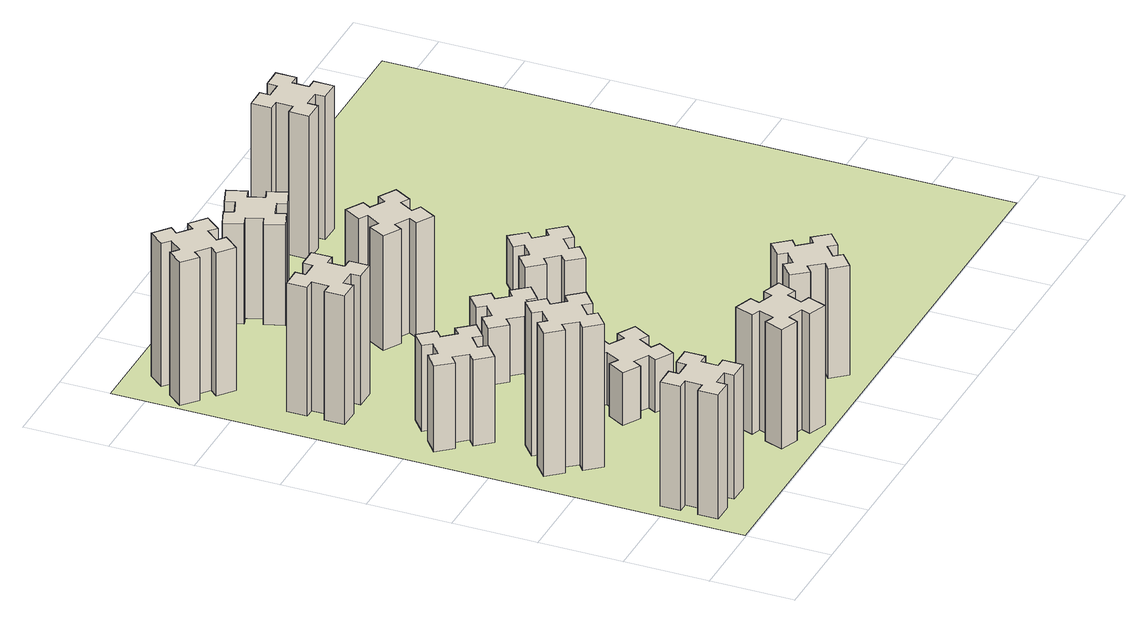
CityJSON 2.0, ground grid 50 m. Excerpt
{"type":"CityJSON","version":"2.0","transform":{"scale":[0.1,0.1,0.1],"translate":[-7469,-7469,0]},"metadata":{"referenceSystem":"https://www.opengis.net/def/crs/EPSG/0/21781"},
"CityObjects":{
"building1":{"type":"Building","attributes":{"class":"1000","function":"1000","usage":"1000","yearOfConstruction":2016,"roofType":"1000","measuredHeight":78,"storeysAboveGround":30,"storeysBelowGround":0},"geometry":[{"type":"Solid","lod":"1","boundaries":[[[[0,1,2,3,4,5,6,7,8,9,10,11,12,13,14,15,16,17,18,19]],[[17,16,20,21]],[[16,15,22,20]],[[15,14,23,22]],[[14,13,24,23]],[[13,12,25,24]],[[12,11,26,25]],[[11,10,27,26]],[[10,9,28,27]],[[9,8,29,28]],[[8,7,30,29]],[[7,6,31,30]],[[6,5,32,31]],[[5,4,33,32]],[[4,3,34,33]],[[3,2,35,34]],[[2,1,36,35]],[[1,0,37,36]],[[0,19,38,37]],[[19,18,39,38]],[[18,17,21,39]],[[24,25,26,27,28,29,30,31,32,33,34,35,36,37,38,39,21,20,22,23]]]]}]},
"building2":{"type":"Building","attributes":{"class":"1000","function":"1000","usage":"1000","yearOfConstruction":2016,"roofType":"1000","measuredHeight":90,"storeysAboveGround":30,"storeysBelowGround":0},"geometry":[{"type":"Solid","lod":"1","boundaries":[[[[40,41,42,43,44,45,46,47,48,49,50,51,52,53,54,55,56,57,58,59]],[[57,56,60,61]],[[56,55,62,60]],[[55,54,63,62]],[[54,53,64,63]],[[53,52,65,64]],[[52,51,66,65]],[[51,50,67,66]],[[50,49,68,67]],[[49,48,69,68]],[[48,47,70,69]],[[47,46,71,70]],[[46,45,72,71]],[[45,44,73,72]],[[44,43,74,73]],[[43,42,75,74]],[[42,41,76,75]],[[41,40,77,76]],[[40,59,78,77]],[[59,58,79,78]],[[58,57,61,79]],[[64,65,66,67,68,69,70,71,72,73,74,75,76,77,78,79,61,60,62,63]]]]}]},
"building3":{"type":"Building","attributes":{"class":"1000","function":"1000","usage":"1000","yearOfConstruction":2016,"roofType":"1000","measuredHeight":54,"storeysAboveGround":30,"storeysBelowGround":0},"geometry":[{"type":"Solid","lod":"1","boundaries":[[[[80,81,82,83,84,85,86,87,88,89,90,91,92,93,94,95,96,97,98,99]],[[97,96,100,101]],[[96,95,102,100]],[[95,94,103,102]],[[94,93,104,103]],[[93,92,105,104]],[[92,91,106,105]],[[91,90,107,106]],[[90,89,108,107]],[[89,88,109,108]],[[88,87,110,109]],[[87,86,111,110]],[[86,85,112,111]],[[85,84,113,112]],[[84,83,114,113]],[[83,82,115,114]],[[82,81,116,115]],[[81,80,117,116]],[[80,99,118,117]],[[99,98,119,118]],[[98,97,101,119]],[[104,105,106,107,108,109,110,111,112,113,114,115,116,117,118,119,101,100,102,103]]]]}]},
"building4":{"type":"Building","attributes":{"class":"1000","function":"1000","usage":"1000","yearOfConstruction":2016,"roofType":"1000","measuredHeight":81,"storeysAboveGround":30,"storeysBelowGround":0},"geometry":[{"type":"Solid","lod":"1","boundaries":[[[[120,121,122,123,124,125,126,127,128,129,130,131,132,133,134,135,136,137,138,139]],[[137,136,140,141]],[[136,135,142,140]],[[135,134,143,142]],[[134,133,144,143]],[[133,132,145,144]],[[132,131,146,145]],[[131,130,147,146]],[[130,129,148,147]],[[129,128,149,148]],[[128,127,150,149]],[[127,126,151,150]],[[126,125,152,151]],[[125,124,153,152]],[[124,123,154,153]],[[123,122,155,154]],[[122,121,156,155]],[[121,120,157,156]],[[120,139,158,157]],[[139,138,159,158]],[[138,137,141,159]],[[144,145,146,147,148,149,150,151,152,153,154,155,156,157,158,159,141,140,142,143]]]]}]},
"building5":{"type":"Building","attributes":{"class":"1000","function":"1000","usage":"1000","yearOfConstruction":2016,"roofType":"1000","measuredHeight":75,"storeysAboveGround":30,"storeysBelowGround":0},"geometry":[{"type":"Solid","lod":"1","boundaries":[[[[160,161,162,163,164,165,166,167,168,169,170,171,172,173,174,175,176,177,178,179]],[[177,176,180,181]],[[176,175,182,180]],[[175,174,183,182]],[[174,173,184,183]],[[173,172,185,184]],[[172,171,186,185]],[[171,170,187,186]],[[170,169,188,187]],[[169,168,189,188]],[[168,167,190,189]],[[167,166,191,190]],[[166,165,192,191]],[[165,164,193,192]],[[164,163,194,193]],[[163,162,195,194]],[[162,161,196,195]],[[161,160,197,196]],[[160,179,198,197]],[[179,178,199,198]],[[178,177,181,199]],[[184,185,186,187,188,189,190,191,192,193,194,195,196,197,198,199,181,180,182,183]]]]}]},
"building6":{"type":"Building","attributes":{"class":"1000","function":"1000","usage":"1000","yearOfConstruction":2016,"roofType":"1000","measuredHeight":90,"storeysAboveGround":30,"storeysBelowGround":0},"geometry":[{"type":"Solid","lod":"1","boundaries":[[[[200,201,202,203,204,205,206,207,208,209,210,211,212,213,214,215,216,217,218,219]],[[217,216,220,221]],[[216,215,222,220]],[[215,214,223,222]],[[214,213,224,223]],[[213,212,225,224]],[[212,211,226,225]],[[211,210,227,226]],[[210,209,228,227]],[[209,208,229,228]],[[208,207,230,229]],[[207,206,231,230]],[[206,205,232,231]],[[205,204,233,232]],[[204,203,234,233]],[[203,202,235,234]],[[202,201,236,235]],[[201,200,237,236]],[[200,219,238,237]],[[219,218,239,238]],[[218,217,221,239]],[[224,225,226,227,228,229,230,231,232,233,234,235,236,237,238,239,221,220,222,223]]]]}]},
"building7":{"type":"Building","attributes":{"class":"1000","function":"1000","usage":"1000","yearOfConstruction":2016,"roofType":"1000","measuredHeight":33,"storeysAboveGround":30,"storeysBelowGround":0},"geometry":[{"type":"Solid","lod":"1","boundaries":[[[[240,241,242,243,244,245,246,247,248,249,250,251,252,253,254,255,256,257,258,259]],[[257,256,260,261]],[[256,255,262,260]],[[255,254,263,262]],[[254,253,264,263]],[[253,252,265,264]],[[252,251,266,265]],[[251,250,267,266]],[[250,249,268,267]],[[249,248,269,268]],[[248,247,270,269]],[[247,246,271,270]],[[246,245,272,271]],[[245,244,273,272]],[[244,243,274,273]],[[243,242,275,274]],[[242,241,276,275]],[[241,240,277,276]],[[240,259,278,277]],[[259,258,279,278]],[[258,257,261,279]],[[264,265,266,267,268,269,270,271,272,273,274,275,276,277,278,279,261,260,262,263]]]]}]},
"building8":{"type":"Building","attributes":{"class":"1000","function":"1000","usage":"1000","yearOfConstruction":2016,"roofType":"1000","measuredHeight":36,"storeysAboveGround":30,"storeysBelowGround":0},"geometry":[{"type":"Solid","lod":"1","boundaries":[[[[280,281,282,283,284,285,286,287,288,289,290,291,292,293,294,295,296,297,298,299]],[[297,296,300,301]],[[296,295,302,300]],[[295,294,303,302]],[[294,293,304,303]],[[293,292,305,304]],[[292,291,306,305]],[[291,290,307,306]],[[290,289,308,307]],[[289,288,309,308]],[[288,287,310,309]],[[287,286,311,310]],[[286,285,312,311]],[[285,284,313,312]],[[284,283,314,313]],[[283,282,315,314]],[[282,281,316,315]],[[281,280,317,316]],[[280,299,318,317]],[[299,298,319,318]],[[298,297,301,319]],[[304,305,306,307,308,309,310,311,312,313,314,315,316,317,318,319,301,300,302,303]]]]}]},
"building9":{"type":"Building","attributes":{"class":"1000","function":"1000","usage":"1000","yearOfConstruction":2016,"roofType":"1000","measuredHeight":69,"storeysAboveGround":30,"storeysBelowGround":0},"geometry":[{"type":"Solid","lod":"1","boundaries":[[[[320,321,322,323,324,325,326,327,328,329,330,331,332,333,334,335,336,337,338,339]],[[337,336,340,341]],[[336,335,342,340]],[[335,334,343,342]],[[334,333,344,343]],[[333,332,345,344]],[[332,331,346,345]],[[331,330,347,346]],[[330,329,348,347]],[[329,328,349,348]],[[328,327,350,349]],[[327,326,351,350]],[[326,325,352,351]],[[325,324,353,352]],[[324,323,354,353]],[[323,322,355,354]],[[322,321,356,355]],[[321,320,357,356]],[[320,339,358,357]],[[339,338,359,358]],[[338,337,341,359]],[[344,345,346,347,348,349,350,351,352,353,354,355,356,357,358,359,341,340,342,343]]]]}]},
"building10":{"type":"Building","attributes":{"class":"1000","function":"1000","usage":"1000","yearOfConstruction":2016,"roofType":"1000","measuredHeight":72,"storeysAboveGround":30,"storeysBelowGround":0},"geometry":[{"type":"Solid","lod":"1","boundaries":[[[[360,361,362,363,364,365,366,367,368,369,370,371,372,373,374,375,376,377,378,379]],[[377,376,380,381]],[[376,375,382,380]],[[375,374,383,382]],[[374,373,384,383]],[[373,372,385,384]],[[372,371,386,385]],[[371,370,387,386]],[[370,369,388,387]],[[369,368,389,388]],[[368,367,390,389]],[[367,366,391,390]],[[366,365,392,391]],[[365,364,393,392]],[[364,363,394,393]],[[363,362,395,394]],[[362,361,396,395]],[[361,360,397,396]],[[360,379,398,397]],[[379,378,399,398]],[[378,377,381,399]],[[384,385,386,387,388,389,390,391,392,393,394,395,396,397,398,399,381,380,382,383]]]]}]},
"building11":{"type":"Building","attributes":{"class":"1000","function":"1000","usage":"1000","yearOfConstruction":2016,"roofType":"1000","measuredHeight":63,"storeysAboveGround":30,"storeysBelowGround":0},"geometry":[{"type":"Solid","lod":"1","boundaries":[[[[400,401,402,403,404,405,406,407,408,409,410,411,412,413,414,415,416,417,418,419]],[[417,416,420,421]],[[416,415,422,420]],[[415,414,423,422]],[[414,413,424,423]],[[413,412,425,424]],[[412,411,426,425]],[[411,410,427,426]],[[410,409,428,427]],[[409,408,429,428]],[[408,407,430,429]],[[407,406,431,430]],[[406,405,432,431]],[[405,404,433,432]],[[404,403,434,433]],[[403,402,435,434]],[[402,401,436,435]],[[401,400,437,436]],[[400,419,438,437]],[[419,418,439,438]],[[418,417,421,439]],[[424,425,426,427,428,429,430,431,432,433,434,435,436,437,438,439,421,420,422,423]]]]}]},
"building12":{"type":"Building","attributes":{"class":"1000","function":"1000","usage":"1000","yearOfConstruction":2016,"roofType":"1000","measuredHeight":30,"storeysAboveGround":30,"storeysBelowGround":0},"geometry":[{"type":"Solid","lod":"1","boundaries":[[[[440,441,442,443,444,445,446,447,448,449,450,451,452,453,454,455,456,457,458,459]],[[457,456,460,461]],[[456,455,462,460]],[[455,454,463,462]],[[454,453,464,463]],[[453,452,465,464]],[[452,451,466,465]],[[451,450,467,466]],[[450,449,468,467]],[[449,448,469,468]],[[448,447,470,469]],[[447,446,471,470]],[[446,445,472,471]],[[445,444,473,472]],[[444,443,474,473]],[[443,442,475,474]],[[442,441,476,475]],[[441,440,477,476]],[[440,459,478,477]],[[459,458,479,478]],[[458,457,461,479]],[[464,465,466,467,468,469,470,471,472,473,474,475,476,477,478,479,461,460,462,463]]]]}]},
"building13":{"type":"Building","attributes":{"class":"1000","function":"1000","usage":"1000","yearOfConstruction":2016,"roofType":"1000","measuredHeight":90,"storeysAboveGround":30,"storeysBelowGround":0},"geometry":[{"type":"Solid","lod":"1","boundaries":[[[[480,481,482,483,484,485,486,487,488,489,490,491,492,493,494,495,496,497,498,499]],[[497,496,500,501]],[[496,495,502,500]],[[495,494,503,502]],[[494,493,504,503]],[[493,492,505,504]],[[492,491,506,505]],[[491,490,507,506]],[[490,489,508,507]],[[489,488,509,508]],[[488,487,510,509]],[[487,486,511,510]],[[486,485,512,511]],[[485,484,513,512]],[[484,483,514,513]],[[483,482,515,514]],[[482,481,516,515]],[[481,480,517,516]],[[480,499,518,517]],[[499,498,519,518]],[[498,497,501,519]],[[504,505,506,507,508,509,510,511,512,513,514,515,516,517,518,519,501,500,502,503]]]]}]},
"landuse1":{"type":"LandUse","attributes":{"name":"plot1","function":"1010"},"geometry":[{"type":"MultiSurface","lod":"1","boundaries":[[[520,521,522,523]]]}]}
},
"vertices":[
[165,425,0],[165,325,0],[105,325,0],[105,205,0],[225,205,0],[225,265,0],[325,265,0],[325,205,0],[445,205,0],[445,325,0],[385,325,0],[385,425,0],[445,425,0],[445,545,0],[325,545,0],[325,485,0],[225,485,0],[225,545,0],[105,545,0],[105,425,0],[225,485,780],[225,545,780],[325,485,780],[325,545,780],[445,545,780],[445,425,780],[385,425,780],[385,325,780],[445,325,780],[445,205,780],[325,205,780],[325,265,780],[225,265,780],[225,205,780],[105,205,780],[105,325,780],[165,325,780],[165,425,780],[105,425,780],[105,545,780],
[492,1248,0],[427,1324,0],[473,1363,0],[396,1455,0],[304,1378,0],[343,1332,0],[266,1267,0],[228,1313,0],[136,1236,0],[213,1144,0],[259,1183,0],[323,1106,0],[277,1068,0],[354,976,0],[446,1053,0],[408,1099,0],[484,1163,0],[523,1117,0],[615,1194,0],[538,1286,0],[484,1163,900],[523,1117,900],[408,1099,900],[446,1053,900],[354,976,900],[277,1068,900],[323,1106,900],[259,1183,900],[213,1144,900],[136,1236,900],[228,1313,900],[266,1267,900],[343,1332,900],[304,1378,900],[396,1455,900],[473,1363,900],[427,1324,900],[492,1248,900],[538,1286,900],[615,1194,900],
[492,1888,0],[427,1964,0],[473,2003,0],[396,2095,0],[304,2018,0],[343,1972,0],[266,1907,0],[228,1953,0],[136,1876,0],[213,1784,0],[259,1823,0],[323,1746,0],[277,1708,0],[354,1616,0],[446,1693,0],[408,1739,0],[484,1803,0],[523,1757,0],[615,1834,0],[538,1926,0],[484,1803,540],[523,1757,540],[408,1739,540],[446,1693,540],[354,1616,540],[277,1708,540],[323,1746,540],[259,1823,540],[213,1784,540],[136,1876,540],[228,1953,540],[266,1907,540],[343,1972,540],[304,2018,540],[396,2095,540],[473,2003,540],[427,1964,540],[492,1888,540],[538,1926,540],[615,1834,540],
[485,2545,0],[485,2645,0],[545,2645,0],[545,2765,0],[425,2765,0],[425,2705,0],[325,2705,0],[325,2765,0],[205,2765,0],[205,2645,0],[265,2645,0],[265,2545,0],[205,2545,0],[205,2425,0],[325,2425,0],[325,2485,0],[425,2485,0],[425,2425,0],[545,2425,0],[545,2545,0],[425,2485,810],[425,2425,810],[325,2485,810],[325,2425,810],[205,2425,810],[205,2545,810],[265,2545,810],[265,2645,810],[205,2645,810],[205,2765,810],[325,2765,810],[325,2705,810],[425,2705,810],[425,2765,810],[545,2765,810],[545,2645,810],[485,2645,810],[485,2545,810],[545,2545,810],[545,2425,810],
[1029,360,0],[995,266,0],[939,287,0],[897,174,0],[1010,133,0],[1031,189,0],[1125,155,0],[1104,99,0],[1217,57,0],[1258,170,0],[1202,191,0],[1236,285,0],[1292,264,0],[1333,377,0],[1220,418,0],[1200,362,0],[1106,396,0],[1127,452,0],[1014,493,0],[973,380,0],[1106,396,750],[1127,452,750],[1200,362,750],[1220,418,750],[1333,377,750],[1292,264,750],[1236,285,750],[1202,191,750],[1258,170,750],[1217,57,750],[1104,99,750],[1125,155,750],[1031,189,750],[1010,133,750],[897,174,750],[939,287,750],[995,266,750],[1029,360,750],[973,380,750],[1014,493,750],
[384,3387,0],[308,3452,0],[346,3498,0],[254,3575,0],[177,3483,0],[223,3444,0],[159,3368,0],[113,3406,0],[36,3314,0],[128,3237,0],[166,3283,0],[243,3219,0],[204,3173,0],[296,3096,0],[373,3188,0],[327,3226,0],[392,3303,0],[438,3264,0],[515,3356,0],[423,3433,0],[392,3303,900],[438,3264,900],[327,3226,900],[373,3188,900],[296,3096,900],[204,3173,900],[243,3219,900],[166,3283,900],[128,3237,900],[36,3314,900],[113,3406,900],[159,3368,900],[223,3444,900],[177,3483,900],[254,3575,900],[346,3498,900],[308,3452,900],[384,3387,900],[423,3433,900],[515,3356,900],
[1086,1017,0],[1136,1104,0],[1188,1074,0],[1248,1178,0],[1144,1238,0],[1114,1186,0],[1027,1236,0],[1057,1288,0],[953,1348,0],[893,1244,0],[945,1214,0],[895,1127,0],[843,1157,0],[783,1053,0],[887,993,0],[917,1045,0],[1004,995,0],[974,943,0],[1078,883,0],[1138,987,0],[1004,995,330],[974,943,330],[917,1045,330],[887,993,330],[783,1053,330],[843,1157,330],[895,1127,330],[945,1214,330],[893,1244,330],[953,1348,330],[1057,1288,330],[1027,1236,330],[1114,1186,330],[1144,1238,330],[1248,1178,330],[1188,1074,330],[1136,1104,330],[1086,1017,330],[1138,987,330],[1078,883,330],
[1083,1972,0],[1006,1907,0],[968,1953,0],[876,1876,0],[953,1784,0],[999,1823,0],[1063,1746,0],[1017,1708,0],[1094,1616,0],[1186,1693,0],[1148,1739,0],[1224,1803,0],[1263,1757,0],[1355,1834,0],[1278,1926,0],[1232,1888,0],[1167,1964,0],[1213,2003,0],[1136,2095,0],[1044,2018,0],[1167,1964,360],[1213,2003,360],[1232,1888,360],[1278,1926,360],[1355,1834,360],[1263,1757,360],[1224,1803,360],[1148,1739,360],[1186,1693,360],[1094,1616,360],[1017,1708,360],[1063,1746,360],[999,1823,360],[953,1784,360],[876,1876,360],[968,1953,360],[1006,1907,360],[1083,1972,360],[1044,2018,360],[1136,2095,360],
[1639,343,0],[1703,266,0],[1657,228,0],[1734,136,0],[1826,213,0],[1788,259,0],[1864,323,0],[1903,277,0],[1995,354,0],[1918,446,0],[1872,408,0],[1807,484,0],[1853,523,0],[1776,615,0],[1684,538,0],[1723,492,0],[1646,427,0],[1608,473,0],[1516,396,0],[1593,304,0],[1646,427,690],[1608,473,690],[1723,492,690],[1684,538,690],[1776,615,690],[1853,523,690],[1807,484,690],[1872,408,690],[1918,446,690],[1995,354,690],[1903,277,690],[1864,323,690],[1788,259,690],[1826,213,690],[1734,136,690],[1657,228,690],[1703,266,690],[1639,343,690],[1593,304,690],[1516,396,690],
[1314,2666,0],[1227,2716,0],[1257,2768,0],[1153,2828,0],[1093,2724,0],[1145,2694,0],[1095,2607,0],[1043,2637,0],[983,2533,0],[1087,2473,0],[1117,2525,0],[1204,2475,0],[1174,2423,0],[1278,2363,0],[1338,2467,0],[1286,2497,0],[1336,2584,0],[1388,2554,0],[1448,2658,0],[1344,2718,0],[1336,2584,720],[1388,2554,720],[1286,2497,720],[1338,2467,720],[1278,2363,720],[1174,2423,720],[1204,2475,720],[1117,2525,720],[1087,2473,720],[983,2533,720],[1043,2637,720],[1095,2607,720],[1145,2694,720],[1093,2724,720],[1153,2828,720],[1257,2768,720],[1227,2716,720],[1314,2666,720],[1344,2718,720],[1448,2658,720],
[1125,3456,0],[1031,3422,0],[1010,3478,0],[897,3437,0],[939,3324,0],[995,3345,0],[1029,3251,0],[973,3230,0],[1014,3117,0],[1127,3159,0],[1106,3215,0],[1200,3249,0],[1220,3193,0],[1333,3234,0],[1292,3347,0],[1236,3326,0],[1202,3420,0],[1258,3440,0],[1217,3553,0],[1104,3512,0],[1202,3420,630],[1258,3440,630],[1236,3326,630],[1292,3347,630],[1333,3234,630],[1220,3193,630],[1200,3249,630],[1106,3215,630],[1127,3159,630],[1014,3117,630],[973,3230,630],[1029,3251,630],[995,3345,630],[939,3324,630],[897,3437,630],[1010,3478,630],[1031,3422,630],[1125,3456,630],[1104,3512,630],[1217,3553,630],
[1972,1988,0],[1907,2064,0],[1953,2103,0],[1876,2195,0],[1784,2118,0],[1823,2072,0],[1746,2007,0],[1708,2053,0],[1616,1976,0],[1693,1884,0],[1739,1923,0],[1803,1846,0],[1757,1808,0],[1834,1716,0],[1926,1793,0],[1888,1839,0],[1964,1903,0],[2003,1857,0],[2095,1934,0],[2018,2026,0],[1964,1903,300],[2003,1857,300],[1888,1839,300],[1926,1793,300],[1834,1716,300],[1757,1808,300],[1803,1846,300],[1739,1923,300],[1693,1884,300],[1616,1976,300],[1708,2053,300],[1746,2007,300],[1823,2072,300],[1784,2118,300],[1876,2195,300],[1953,2103,300],[1907,2064,300],[1972,1988,300],[2018,2026,300],[2095,1934,300],
[1965,3385,0],[1965,3485,0],[2025,3485,0],[2025,3605,0],[1905,3605,0],[1905,3545,0],[1805,3545,0],[1805,3605,0],[1685,3605,0],[1685,3485,0],[1745,3485,0],[1745,3385,0],[1685,3385,0],[1685,3265,0],[1805,3265,0],[1805,3325,0],[1905,3325,0],[1905,3265,0],[2025,3265,0],[2025,3385,0],[1905,3325,900],[1905,3265,900],[1805,3325,900],[1805,3265,900],[1685,3265,900],[1685,3385,900],[1745,3385,900],[1745,3485,900],[1685,3485,900],[1685,3605,900],[1805,3605,900],[1805,3545,900],[1905,3545,900],[1905,3605,900],[2025,3605,900],[2025,3485,900],[1965,3485,900],[1965,3385,900],[2025,3385,900],[2025,3265,900],
[5,3705,0],[3705,3705,0],[3705,5,0],[5,5,0]
]}
